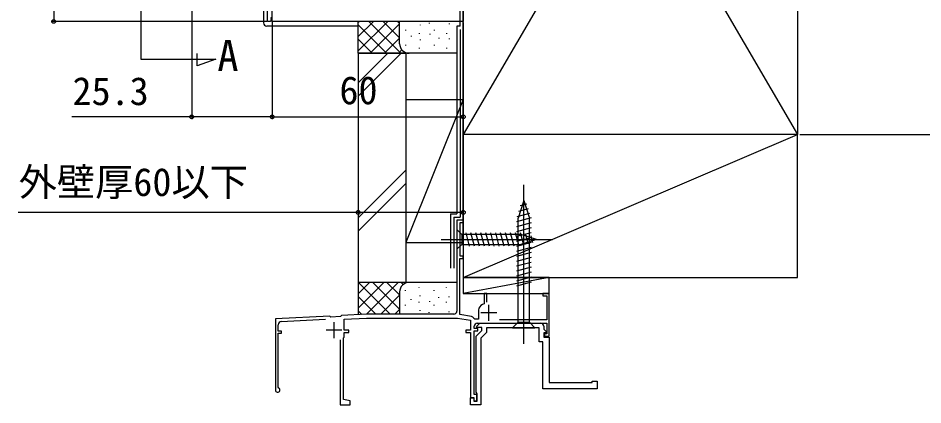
# Model space of a CAD drawing. Units: millimetres, scale not verified. Extents: x -736 to 735, y -1104 to 1095.
# Drawn here: x 37.8 to 464, y -613.6 to -431.3 of the extents above; entities that cross this region are included whole.
import ezdxf
from ezdxf.enums import TextEntityAlignment as Align

# ---------------------------------------------------------------- set-up
doc = ezdxf.new("R2010")
doc.units = ezdxf.units.MM
doc.header["$LTSCALE"] = 4
for name, color, linetype in [('0-1_USER1', 3, 'Continuous'), ('0-2_YKK_11', 7, 'Continuous'), ('0-3_YKK_12', 2, 'Continuous'), ('0-4_YKK_13', 4, 'Continuous'), ('0-5_YKK_D', 6, 'Continuous'), ('0-7_YSS_K', 3, 'Continuous'), ('0-8_YSS_KE', 3, 'Continuous')]:
    doc.layers.add(name, color=color, linetype=linetype)
doc.styles.add('ＭＳ ゴシック', font='')
doc.styles.get('ＭＳ ゴシック').set_extended_font_data('MS Gothic')

msp = doc.modelspace()

# ---------------------------------------------------------------- linework, layer by layer
at = {"layer": '0-2_YKK_11'}
for p, q in [((259.5, -574.05), (259.5, -566.55)), ((263.25, -570.3), (255.75, -570.3)), ((161.771, -574.357), (182.629, -573.263)), ((186.6, -582.15), (186.6, -574.65)), ((190.35, -578.4), (182.85, -578.4))]:
    msp.add_line(p, q, dxfattribs=at)
for points in [[(158.126, -344.403), (154.5, -344.403), (151.5, -347.403), (127.5, -347.403), (127.5, -346.369), (126.148, -345.588), (125.1, -347.403), (121.5, -347.403), (121.5, -338.403), (208.5, -333.843), (208.5, -339.903), (243.75, -339.903), (243.75, -334.953), (240, -334.953), (240, -333.153), (242.25, -330.903), (247.5, -330.903), (247.5, -432.903), (157.5, -432.903), (157.5, -426.39), (157.68, -426.115), (157.68, -425.29), (157.5, -425.015), (157.5, -421.653)], [(156.75, -431.04), (157.031, -431.458), (156.75, -432.903), (155.25, -432.903), (155.25, -369.903)], [(251.36, -572.022), (245.85, -571.05), (245.85, -544.65), (247.5, -544.65), (247.5, -543.6), (246, -543.6), (246, -527.7), (247.5, -527.7), (247.5, -526.65), (244.5, -526.65), (244.5, -569.4)], [(254.1, -575.1), (286.8, -575.1), (286.8, -580.2), (285.75, -580.2), (285.75, -581.25), (288, -581.25), (288, -561.15), (285, -561.15), (285, -562.2), (286.8, -562.2), (286.8, -573.6), (264.504, -573.6)], [(258.6, -565.22), (258.6, -561.15), (257.4, -561.15), (257.4, -566.017), (256.575, -566.317)], [(243, -570.9), (201.933, -570.9), (190.2, -571.515), (189.724, -571.99), (185.078, -572.234), (184.65, -571.806), (159, -573.15), (159, -606.6)], [(254.7, -568.996), (254.7, -573.3), (252.939, -573.3), (252.515, -573)], [(189.45, -582.9), (189.45, -613.65), (194.25, -613.65), (194.25, -611.7), (191.1, -611.145), (191.1, -582), (191.4, -581.7), (191.4, -579.45), (193.65, -579.45), (193.65, -578.4), (191.4, -578.4), (191.4, -573.254), (201.98, -572.7), (244.842, -572.7), (250.95, -573.777), (250.95, -578.4), (248.7, -578.4), (248.7, -579.45), (250.95, -579.45), (250.95, -610.2), (252.45, -610.2), (252.45, -611.7), (253.8, -611.7), (253.8, -608.7), (252.6, -608.7), (252.6, -578.7), (254.4, -578.7), (254.4, -577.65), (252.6, -577.65), (252.6, -576.6)], [(255.75, -582.182), (255.75, -613.65), (250.95, -613.65), (250.95, -610.35), (252.45, -610.35), (252.45, -611.85), (254.1, -611.85), (254.1, -608.55), (253.8, -608.126), (253.5, -607.701), (253.5, -581.25), (256.2, -578.55), (256.2, -577.2), (253.986, -577.2), (253.745, -576.618), (255.264, -575.1), (283.95, -575.1)], [(160.575, -605.691), (160.35, -605.301), (160.35, -579.9), (161.85, -579.9), (161.85, -578.85), (160.35, -578.85), (160.35, -575.855)], [(285.45, -576.6), (285.45, -577.914), (286.705, -579.168), (286.464, -579.75), (285.45, -579.75), (285.45, -581.7), (288, -581.7), (288, -603.15), (308.25, -603.15), (308.25, -602.4), (310.5, -602.4), (310.5, -606.15), (285, -606.15), (285, -583.95), (283.2, -583.95), (283.2, -577.35), (258.45, -577.35), (258.45, -579.482), (255.75, -582.182)]]:
    msp.add_lwpolyline(points, dxfattribs=at)
for centre, radius, start, end in [((257.55, -568.996), 2.85, 110.00001, 179.99998), ((243, -569.4), 1.5, 270.00001, 359.99999), ((161.85, -575.855), 1.5, 93.00003, 180), ((251.1, -573.499), 1.5, 19.43559, 79.99998), ((254.1, -576.6), 1.5, 90.00001, 179.99999), ((283.95, -576.6), 1.5, 0.00001, 89.99999), ((160.05, -606.6), 1.05, 180.00001, 60)]:
    msp.add_arc(centre, radius, start, end, dxfattribs=at)
at = {"layer": '0-3_YKK_12'}
for p, q in [((95.656, -339.679), (95.656, -450.676)), ((95.656, -450.676), (130.897, -450.676))]:
    msp.add_line(p, q, dxfattribs=at)
msp.add_lwpolyline([(130.897, -450.676), (122.122, -453.87), (122.122, -448.02)], dxfattribs=at)
at = {"layer": '0-4_YKK_13'}
for p, q in [((247.5, -435.153), (247.5, -222.903)), ((153.45, -373.2), (153.45, -433.653)), ((198, -435.153), (154.95, -435.153)), ((276.002, -584.85), (276.002, -509.85)), ((276.002, -517.35), (273.377, -525.675)), ((277.409, -519.069), (274.335, -519.893)), ((276.002, -517.35), (278.627, -525.675)), ((278.763, -523.365), (272.73, -524.982)), ((278.086, -521.217), (273.533, -522.437)), ((279.441, -525.513), (272.552, -527.359)), ((279.452, -527.839), (272.552, -529.688)), ((273.377, -574.725), (273.377, -525.675)), ((278.627, -574.725), (278.627, -525.675)), ((244.5, -531), (244.5, -540.3)), ((244.5, -531), (246.825, -533.325)), ((250.465, -538.8), (248.777, -532.5)), ((252.794, -538.8), (251.106, -532.5)), ((255.123, -538.8), (253.435, -532.5)), ((257.453, -538.8), (255.765, -532.5)), ((259.782, -538.8), (258.094, -532.5)), ((262.111, -538.8), (260.423, -532.5)), ((264.441, -538.8), (262.753, -532.5)), ((266.77, -538.8), (265.082, -532.5)), ((269.1, -538.8), (267.412, -532.5)), ((271.429, -538.8), (269.741, -532.5)), ((273.758, -538.8), (272.07, -532.5)), ((279.452, -530.169), (272.552, -532.018)), ((279.452, -532.498), (272.552, -534.347)), ((275.984, -538.412), (274.4, -532.5)), ((237, -535.65), (289.5, -535.65)), ((274.626, -533.325), (246.825, -533.325)), ((246.825, -533.325), (246.825, -537.975)), ((279.452, -534.828), (272.552, -536.676)), ((282, -535.65), (274.626, -533.325)), ((282, -535.65), (274.626, -537.975)), ((278.132, -537.735), (276.911, -533.181)), ((280.28, -537.057), (279.456, -533.983)), ((244.5, -540.3), (246.825, -537.975)), ((246.825, -537.975), (274.626, -537.975)), ((279.452, -537.157), (272.552, -539.006)), ((279.452, -539.486), (272.552, -541.335)), ((279.452, -541.816), (272.552, -543.665)), ((279.452, -544.145), (272.552, -545.994)), ((279.452, -546.474), (272.552, -548.323)), ((279.452, -548.804), (272.552, -550.653)), ((279.452, -551.133), (272.552, -552.982)), ((279.452, -553.463), (272.552, -555.311)), ((279.452, -555.792), (272.552, -557.641)), ((270.752, -577.35), (273.377, -574.725)), ((273.377, -574.725), (278.627, -574.725)), ((281.252, -577.35), (278.627, -574.725)), ((270.752, -577.35), (281.252, -577.35))]:
    msp.add_line(p, q, dxfattribs=at)
msp.add_arc((154.95, -433.653), 1.5, 180, 270, dxfattribs=at)
at = {"layer": '0-5_YKK_D'}
for p, q in [((54.55, -252.9), (54.55, -432.903)), ((119.55, -369.403), (119.55, -478.903)), ((155, -432.903), (53.55, -432.903)), ((157.5, -433.153), (157.5, -478.903)), ((157.5, -433.153), (157.5, -478.903)), ((247.5, -433.453), (247.5, -478.903)), ((247.5, -434.953), (247.5, -523.903)), ((198, -466.153), (198, -523.903)), ((157.5, -477.903), (247.5, -477.903)), ((406, -486.15), (522, -486.15))]:
    msp.add_line(p, q, dxfattribs=at)
for points in [[(157.5, -477.903), (119.55, -477.903), (63.127, -477.903)], [(247.5, -522.903), (198, -522.903), (37.789, -522.903)]]:
    msp.add_lwpolyline(points, dxfattribs=at)
for centre in [(54.55, -432.903), (119.55, -477.903), (157.5, -477.903), (157.5, -477.903), (247.5, -477.903), (198, -522.903), (247.5, -522.903)]:
    msp.add_circle(centre, 0.875, dxfattribs=at)
at = {"layer": '0-7_YSS_K'}
for p, q in [((405, -216.15), (247.5, -486.15)), ((247.5, -216.15), (405, -486.15)), ((198, -447.903), (198, -432.903)), ((198, -433.318), (198.415, -432.903)), ((198, -440.053), (205.15, -432.903)), ((198, -446.788), (211.885, -432.903)), ((211.324, -447.903), (198, -434.579)), ((218.059, -447.903), (203.059, -432.903)), ((203.62, -447.903), (217.5, -434.023)), ((217.5, -440.609), (209.794, -432.903)), ((217.5, -433.874), (216.529, -432.903)), ((217.5, -443.403), (217.5, -432.903)), ((227.252, -434.442), (227.252, -434.742)), ((231.441, -433.537), (231.441, -433.837)), ((240.771, -433.941), (240.771, -434.241)), ((220.242, -436.945), (220.242, -437.245)), ((226.751, -438.447), (226.751, -438.747)), ((231.722, -438.774), (231.722, -439.074)), ((233.761, -436.945), (233.761, -437.245)), ((239.524, -438.447), (239.524, -438.747)), ((204.589, -447.903), (198, -441.314)), ((210.356, -447.903), (217.5, -440.758)), ((222.906, -439.714), (222.906, -440.014)), ((227.252, -441.407), (227.252, -441.707)), ((235.9, -440.69), (235.9, -440.99)), ((240.771, -440.906), (240.771, -441.206)), ((217.091, -447.903), (218.62, -446.374)), ((220.242, -443.91), (220.242, -444.21)), ((226.751, -445.412), (226.751, -445.712)), ((233.761, -443.91), (233.761, -444.21)), ((239.524, -445.412), (239.524, -445.712)), ((222, -447.903), (198, -447.903)), ((198, -468.197), (218.294, -447.903)), ((198, -461.833), (211.93, -447.903)), ((244.5, -447.903), (222, -447.903)), ((247.5, -522.15), (247.5, -454.65)), ((247.5, -469.65), (220.5, -537.15)), ((220.5, -469.65), (247.5, -469.65)), ((220.5, -469.65), (220.5, -537.15)), ((247.5, -553.65), (405, -486.15)), ((220.5, -502.973), (198, -525.473)), ((198, -531.837), (220.5, -509.337)), ((288, -553.65), (247.5, -561.15)), ((198, -555.9), (198, -571.106)), ((222, -555.9), (198, -555.9)), ((198, -561.286), (203.386, -555.9)), ((198, -568.021), (210.121, -555.9)), ((213.087, -570.9), (198.087, -555.9)), ((201.852, -570.904), (216.857, -555.9)), ((217.5, -568.577), (204.823, -555.9)), ((217.5, -561.842), (211.558, -555.9)), ((219.239, -556.846), (218.293, -555.9)), ((244.5, -555.9), (222, -555.9)), ((226.751, -558.391), (226.751, -558.091)), ((239.524, -558.391), (239.524, -558.091)), ((206.352, -570.9), (198, -562.548)), ((208.592, -570.9), (217.5, -561.992)), ((217.5, -560.4), (217.5, -570.9)), ((220.242, -559.893), (220.242, -559.593)), ((227.252, -562.396), (227.252, -562.096)), ((233.761, -559.893), (233.761, -559.593)), ((240.771, -562.897), (240.771, -562.597)), ((220.242, -566.858), (220.242, -566.558)), ((222.906, -564.089), (222.906, -563.789)), ((226.751, -565.355), (226.751, -565.055)), ((231.722, -565.029), (231.722, -564.729)), ((233.761, -566.858), (233.761, -566.558)), ((235.9, -563.113), (235.9, -562.813)), ((239.524, -565.355), (239.524, -565.055)), ((199.732, -571.015), (198, -569.283)), ((215.327, -570.9), (217.5, -568.727)), ((227.252, -569.361), (227.252, -569.061)), ((231.441, -570.265), (231.441, -569.965)), ((240.771, -569.862), (240.771, -569.562))]:
    msp.add_line(p, q, dxfattribs=at)
for points in [[(247.5, -216.15), (405, -216.15), (405, -486.15), (247.5, -486.15)], [(405, -553.65), (405, -486.15), (247.5, -486.15), (247.5, -553.65)], [(288, -561.15), (288, -553.65), (247.5, -553.65), (247.5, -561.15)]]:
    msp.add_lwpolyline(points, close=True, dxfattribs=at)
msp.add_lwpolyline([(220.5, -537.15), (247.5, -537.15), (247.5, -469.65)], dxfattribs=at)
for centre, start, end in [((222, -443.403), 180, 270), ((222, -560.4), 90, 180)]:
    msp.add_arc(centre, 4.5, start, end, dxfattribs=at)
at = {"layer": '0-8_YSS_KE'}
for p, q in [((246, -435.15), (246, -140.1)), ((244.5, -435.15), (244.5, -523.65)), ((246, -435.15), (244.5, -435.15)), ((246, -436.65), (246, -525.15)), ((198, -447.903), (198, -555.9)), ((198, -447.903), (220.5, -447.903)), ((220.5, -447.903), (220.5, -555.9)), ((241.5, -523.65), (241.5, -549.15)), ((241.533, -523.65), (244.533, -523.65)), ((243, -525.15), (246, -525.15)), ((243, -525.15), (243, -549.15)), ((220.5, -555.9), (198, -555.9))]:
    msp.add_line(p, q, dxfattribs=at)

# ---------------------------------------------------------------- texts
at = {"layer": '0-1_USER1', "style": 'ＭＳ ゴシック'}
msp.add_text('A', height=14.66, dxfattribs=at).set_placement((131.642, -460.676), align=Align.BOTTOM_LEFT)
at = {"layer": '0-5_YKK_D', "style": 'ＭＳ ゴシック'}
for s, p in [('25.3', (63.397, -476.303)), ('60', (189.153, -475.903)), ('外壁厚60以下', (38.059, -519.155))]:
    msp.add_text(s, height=13.2, dxfattribs=at).set_placement(p, align=Align.BOTTOM_LEFT)

doc.saveas('drawing.dxf')
